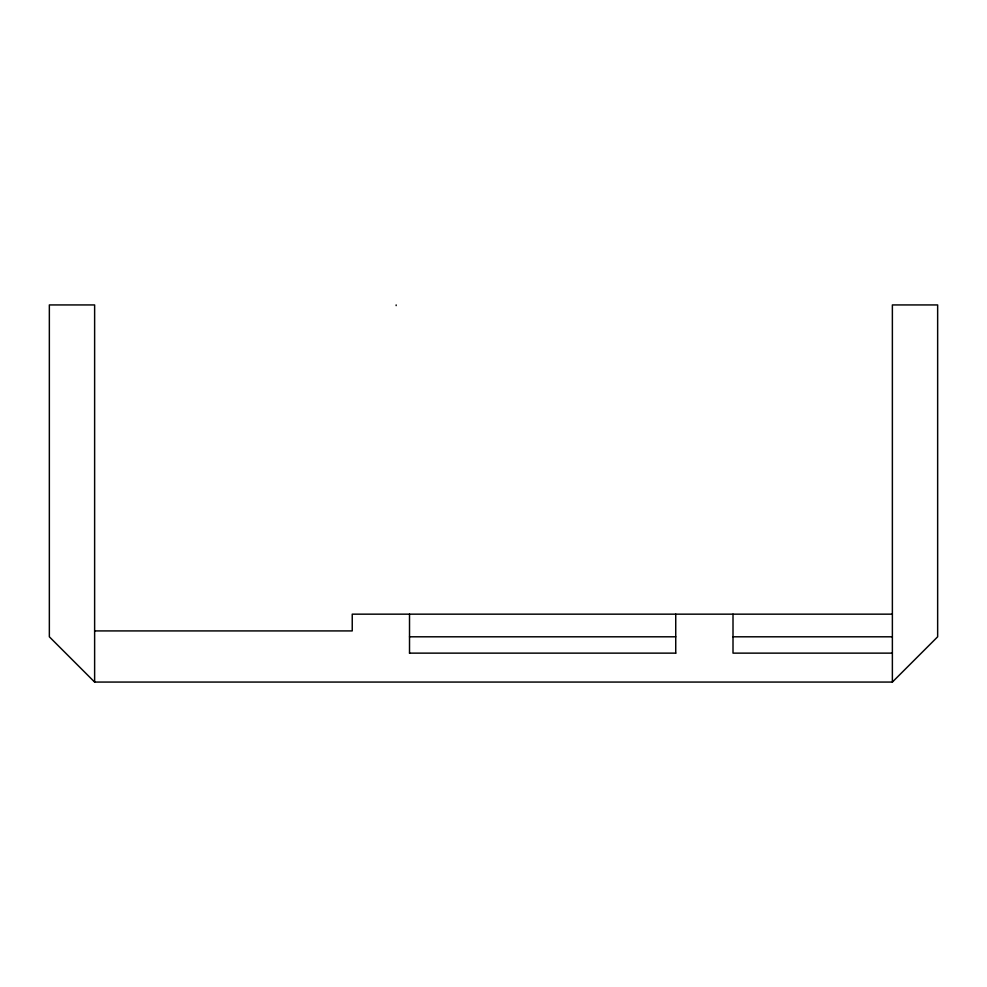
<?xml version="1.0" encoding="UTF-8"?>
<svg xmlns="http://www.w3.org/2000/svg" width="987" height="987" viewBox="0 0 987 987"><rect width="100%" height="100%" fill="white"/><g stroke="black" fill="none" stroke-linecap="round" stroke-linejoin="round"><path stroke-width="1.48" d="M892.371 682.066L937.65 636.8L937.65 304.934L892.371 304.934L892.371 682.066L94.629 682.066L49.35 636.8L49.35 304.934L94.629 304.934L94.629 682.066M892.371 614.161L352.236 614.161L352.236 630.915L94.629 630.915M409.519 636.8L675.737 636.8M733.008 636.8L892.371 636.8M409.519 653.135L675.737 653.135M892.371 653.135L733.008 653.135L733.008 614.161M675.737 614.161L675.737 653.234M409.519 614.161L409.519 653.234M396.157 304.934L396.157 305.612"/></g></svg>
